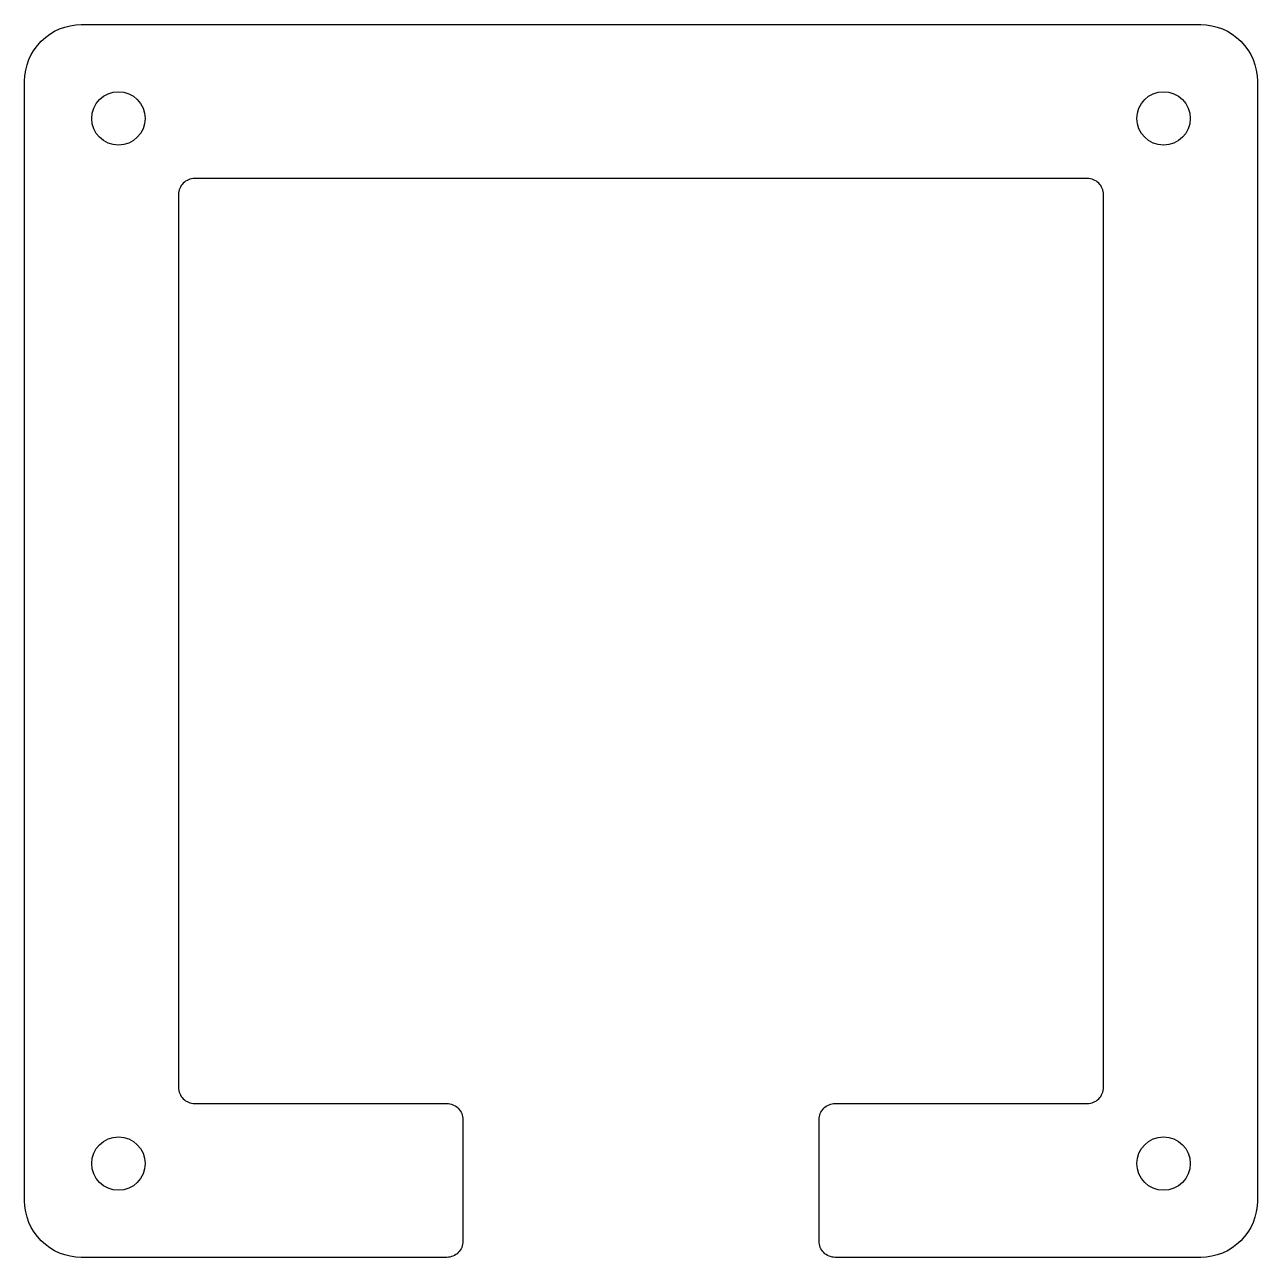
# Model space of a CAD drawing. Header units: millimetres. Extents: x -57.1 to 19, y -57.1 to 19.
import ezdxf

# ---------------------------------------------------------------- set-up
doc = ezdxf.new("R2010")
doc.units = ezdxf.units.MM
doc.layers.get('0').update_dxf_attribs({"linetype": 'CONTINUOUS'})

msp = doc.modelspace()

# ---------------------------------------------------------------- linework, layer by layer
msp.add_lwpolyline([(-30.05, -56.125, -0.414214), (-31.05, -57.125), (-53.625, -57.125, -0.414214), (-57.125, -53.625), (-57.125, 15.525, -0.414214), (-53.625, 19.025), (15.525, 19.025, -0.414214), (19.025, 15.525), (19.025, -53.625, -0.414214), (15.525, -57.125), (-7.05, -57.125, -0.414214), (-8.05, -56.125), (-8.05, -48.625, -0.414214), (-7.05, -47.625), (8.525, -47.625, 0.414214), (9.525, -46.625), (9.525, 8.525, 0.414214), (8.525, 9.525), (-46.625, 9.525, 0.414214), (-47.625, 8.525), (-47.625, -46.625, 0.414214), (-46.625, -47.625), (-31.05, -47.625, -0.414214), (-30.05, -48.625)], format="xyb", close=True)
for centre in [(-51.332, 13.232), (13.232, 13.232), (-51.332, -51.332), (13.232, -51.332)]:
    msp.add_circle(centre, 1.65)

doc.saveas('drawing.dxf')
